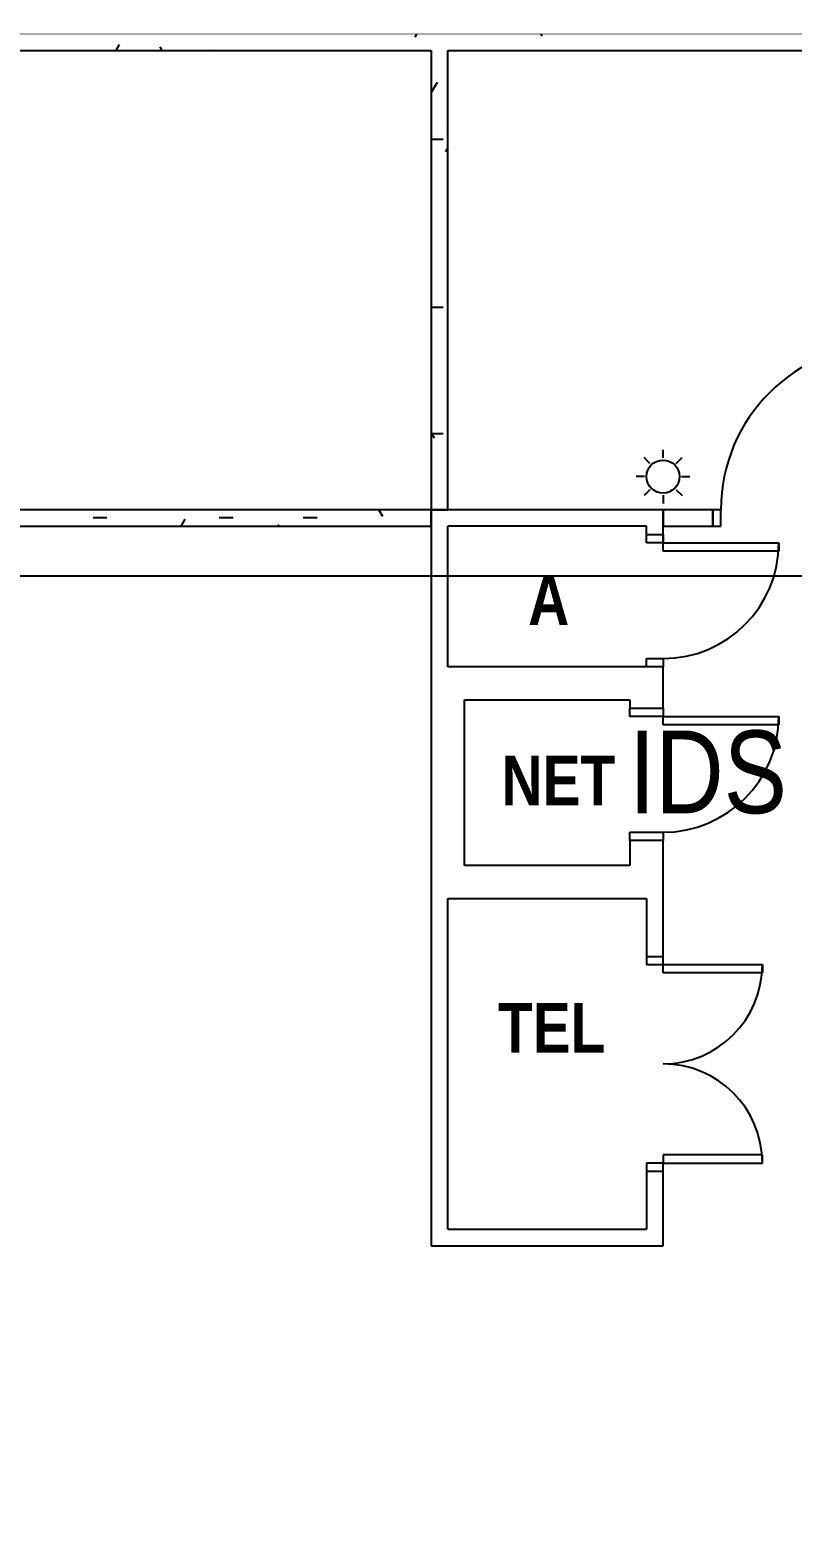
# Model space of a CAD drawing. Header units: millimetres. Extents: x -20146070 to 165023, y -3349561 to 35447.
# Drawn here: x 11811 to 16416, y -23375 to -14325 of the extents above; entities that cross this region are included whole.
import ezdxf
from ezdxf import colors
from ezdxf.entities.mleader import LeaderData, LeaderLine
from ezdxf.math import Vec2, Vec3

# ---------------------------------------------------------------- set-up
doc = ezdxf.new("R2010")
doc.units = ezdxf.units.MM
doc.header["$LTSCALE"] = 50
doc.linetypes.add('CONTINOUS', pattern=[0])
for name, color, linetype in [('BLK_2 - 1ST_2ND_STOREY_PLAN$0$0-1', 8, 'Continuous'), ('BLK_2 - 1ST_2ND_STOREY_PLAN$0$1599_DB_A_BLK2_HQ_R21- LINKVIEW_BLK2_1ST STOREY Toilet JOH$0$A-_DETA----_ED', 8, 'Continuous'), ('BLK_2 - 1ST_2ND_STOREY_PLAN$0$1599_DB_A_BLK2_HQ_R21- LINKVIEW_BLK2_1ST STOREY Toilet JOH$0$A-_DOOR----_E', 8, 'Continuous'), ('BLK_2 - 1ST_2ND_STOREY_PLAN$0$1599_DB_A_BLK2_HQ_R21- LINKVIEW_BLK2_1ST STOREY Toilet JOH$0$A-_DOOR----_E-1', 8, 'Continuous'), ('BLK_2 - 1ST_2ND_STOREY_PLAN$0$1599_DB_A_BLK2_HQ_R21- LINKVIEW_BLK2_1ST STOREY Toilet JOH$0$S-_COLN----_E', 8, 'Continuous'), ('BLK_2 - 1ST_2ND_STOREY_PLAN$0$A-_DOOR----_E', 8, 'Continuous'), ('BLK_2 - 1ST_2ND_STOREY_PLAN$0$A-_DOOR----_E-1', 8, 'Continuous'), ('BLK_2 - 1ST_2ND_STOREY_PLAN$0$A-_ROOMNAME_A', 7, 'Continuous'), ('BLK_2 - 1ST_2ND_STOREY_PLAN$0$A-_WALL----_E', 8, 'Continuous'), ('BLK_2 - 1ST_2ND_STOREY_PLAN$0$A-_WALL----_H-1', 8, 'Continuous'), ('BLK_2 - 1ST_2ND_STOREY_PLAN$0$A-_WALLPRTN_E-1', 8, 'Continuous'), ('M_FIREALAM-_E-', 10, 'Continuous'), ('NW_FM200', 1, 'Continuous'), ('NW_GRID LINE', 8, 'Continuous')]:
    doc.layers.add(name, color=color, linetype=linetype)
doc.styles.add('BLK_2 - 1ST_2ND_STOREY_PLAN$0$Arial Narrow_2', font='ARIALN.TTF', dxfattribs={"height": 500})
doc.styles.add('BLK_2 - 1ST_2ND_STOREY_PLAN$0$Arial Narrow_B_3', font='ARIALNB.TTF', dxfattribs={"height": 300})
doc.styles.add('RomanS', font='romans__.ttf', dxfattribs={"width": 0.75, "height": 40})
pattern_1 = [(0, (0, 0), (1016, 254), [83.82, -678.18, 83.82, -678.18, -4064]), (0, (0, 0), (1016, 254), [-1524, 83.82, -1440.18, 83.82, -678.18, -1778]), (0, (0, 0), (1016, 254), [-3810, 83.82, -424.18, 83.82, -1186.18]), (120, (381, 127), (-727.97045, 752.8818), [83.82, -678.18, 83.82, -678.18, -4064]), (120, (381, 127), (-727.97045, 752.8818), [-1524, 83.82, -1440.18, 83.82, -678.18, -1778]), (120, (381, 127), (-727.97045, 752.8818), [-3810, 83.82, -424.18, 83.82, -1186.18]), (240, (508, 635), (-288.02955, -1006.8818), [83.82, -678.18, 83.82, -678.18, -4064]), (240, (508, 635), (-288.02955, -1006.8818), [-1524, 83.82, -1440.18, 83.82, -678.18, -1778]), (240, (508, 635), (-288.02955, -1006.8818), [-3810, 83.82, -424.18, 83.82, -1186.18])]

# ---------------------------------------------------------------- blocks, each defined once
blk = doc.blocks.new('BLK_2 - 1ST_2ND_STOREY_PLAN$0$IDA - F - Single - Swing - 1100L X 2200H - B2-TD01-3240950-BLK 2 1ST STOREY PLAN')
at = {"layer": 'BLK_2 - 1ST_2ND_STOREY_PLAN$0$A-_DOOR----_E'}
for p, q in [((500, 1050), (450, 1050)), ((450, 1050), (450, 50)), ((500, 50), (500, 1050)), ((-500, 50), (-550, 50)), ((-550, 50), (-550, -50)), ((-500, -50), (-500, 50)), ((450, 50), (500, 50)), ((550, 50), (500, 50)), ((500, 50), (500, -50)), ((550, -50), (550, 50)), ((-550, -50), (-500, -50)), ((500, -50), (550, -50))]:
    blk.add_line(p, q, dxfattribs=at)
blk.add_arc((500, 50), 1000, 90, 180, dxfattribs=at)
blk = doc.blocks.new('BLK_2 - 1ST_2ND_STOREY_PLAN$0$1599_DB_A_BLK2_HQ_R21_rvt-1-BLK 2 1ST STOREY PLAN')
at = {"layer": 'BLK_2 - 1ST_2ND_STOREY_PLAN$0$A-_WALL----_H-1'}
h = blk.add_hatch(dxfattribs=at)
h.set_pattern_fill('FP_3', color=256, style=0, pattern_type=2)
h.set_pattern_definition(pattern_1)
h.paths.add_polyline_path([(-124379.3, -57177.4), (-124361.4, -57177.4), (-124361.4, -57077.4), (-130486.4, -57077.4), (-130486.4, -57177.4), (-125452.6, -57177.4)])
h = blk.add_hatch(dxfattribs=at)
h.set_pattern_fill('FP_3', color=256, style=0, pattern_type=2)
h.set_pattern_definition(pattern_1)
h.paths.add_polyline_path([(-127836.4, -59952.4), (-127836.4, -57177.4), (-127936.4, -57177.4), (-127936.4, -59952.4)])
h = blk.add_hatch(dxfattribs=at)
h.set_pattern_fill('FP_3', color=256, style=0, pattern_type=2)
h.set_pattern_definition(pattern_1)
h.paths.add_polyline_path([(-127936.4, -60052.4), (-127936.4, -59952.4), (-130786.4, -59952.4), (-130786.4, -60052.4), (-127946.6, -60052.4)])
h.paths.add_polyline_path([(-131892.2, -60052.4), (-131886.4, -60052.4), (-131886.4, -59952.4), (-135486.4, -59952.4), (-135486.4, -60052.4), (-134831, -60052.4)])
at = {"layer": 'BLK_2 - 1ST_2ND_STOREY_PLAN$0$A-_WALL----_E'}
for p, q in [((-127936.4, -59952.4), (-127836.4, -59952.4)), ((-127936.4, -59952.4), (-127936.4, -60002.4)), ((-127936.4, -60002.4), (-127936.4, -59952.4)), ((-126536.4, -59952.4), (-126536.4, -60002.4)), ((-126536.4, -60002.4), (-126536.4, -59952.4)), ((-127936.4, -60002.4), (-127936.4, -60052.4)), ((-127936.4, -60052.4), (-127936.4, -60002.4)), ((-126536.4, -60002.4), (-126536.4, -60052.4)), ((-126536.4, -60052.4), (-126536.4, -60002.4))]:
    blk.add_line(p, q, dxfattribs=at)
at = {"layer": 'BLK_2 - 1ST_2ND_STOREY_PLAN$0$A-_WALLPRTN_E-1'}
for p, q in [((-130586.4, -57177.4), (-127936.4, -57177.4)), ((-127936.4, -57177.4), (-127936.4, -59952.4)), ((-127836.4, -59952.4), (-127836.4, -57177.4)), ((-127836.4, -57177.4), (-124436.4, -57177.4)), ((-127936.4, -59952.4), (-130786.4, -59952.4)), ((-126536.4, -59952.4), (-127836.4, -59952.4)), ((-126236.4, -59952.4), (-126536.4, -59952.4)), ((-126236.4, -60052.4), (-126236.4, -59952.4)), ((-130786.4, -60052.4), (-127936.4, -60052.4)), ((-127936.4, -60052.4), (-127936.4, -60152.4)), ((-126536.4, -60052.4), (-126236.4, -60052.4)), ((-126536.4, -60152.4), (-126536.4, -60052.4))]:
    blk.add_line(p, q, dxfattribs=at)
at = {"layer": 'BLK_2 - 1ST_2ND_STOREY_PLAN$0$A-_DOOR----_E-1'}
blk.add_blockref('BLK_2 - 1ST_2ND_STOREY_PLAN$0$IDA - F - Single - Swing - 1100L X 2200H - B2-TD01-3240950-BLK 2 1ST STOREY PLAN', (-125686.4, -60002.4), dxfattribs=at)
blk = doc.blocks.new('BLK_2 - 1ST_2ND_STOREY_PLAN$0$1599_DB_A_BLK2_HQ_R21- LINKVIEW_BLK2_1ST STOREY Toilet JOH$0$IDA - F - Single - Swing - 800L X 2130H - B2-FTD03 - 2HR-3248095-LINKVIEW_BLK2_1ST STOREY')
at = {"layer": 'BLK_2 - 1ST_2ND_STOREY_PLAN$0$1599_DB_A_BLK2_HQ_R21- LINKVIEW_BLK2_1ST STOREY Toilet JOH$0$A-_DOOR----_E-1'}
for p, q in [((-400, 100), (-350, 100)), ((-350, 100), (-350, -100)), ((350, 100), (400, 100)), ((350, -100), (350, 100)), ((-350, -100), (-400, -100)), ((300, -100), (350, -100)), ((300, -800), (300, -100)), ((350, -100), (350, -800)), ((400, -100), (350, -100)), ((350, -800), (300, -800))]:
    blk.add_line(p, q, dxfattribs=at)
blk.add_arc((350, -100), 700, 180, 270, dxfattribs=at)
blk = doc.blocks.new('BLK_2 - 1ST_2ND_STOREY_PLAN$0$1599_DB_A_BLK2_HQ_R21- LINKVIEW_BLK2_1ST STOREY Toilet JOH$0$IDA - F - Single - Swing - 1100L X 2200H - B2-TD01-3240950-LINKVIEW_BLK2_1ST STOREY')
at = {"layer": 'BLK_2 - 1ST_2ND_STOREY_PLAN$0$1599_DB_A_BLK2_HQ_R21- LINKVIEW_BLK2_1ST STOREY Toilet JOH$0$A-_DOOR----_E'}
for p, q in [((500, 1050), (450, 1050)), ((450, 1050), (450, 50)), ((500, 50), (500, 1050)), ((-500, 50), (-550, 50)), ((-500, -50), (-500, 50)), ((450, 50), (500, 50)), ((550, 50), (500, 50)), ((500, 50), (500, -50)), ((-550, -50), (-500, -50)), ((500, -50), (550, -50))]:
    blk.add_line(p, q, dxfattribs=at)
blk.add_arc((500, 50), 1000, 90, 180, dxfattribs=at)
blk = doc.blocks.new('BLK_2 - 1ST_2ND_STOREY_PLAN$0$1599_DB_A_BLK2_HQ_R21- LINKVIEW_BLK2_1ST STOREY Toilet JOH$0$IDA - Strobe Light - IDA - Strobe Light-3509615-LINKVIEW_BLK2_1ST STOREY')
at = {"layer": 'BLK_2 - 1ST_2ND_STOREY_PLAN$0$1599_DB_A_BLK2_HQ_R21- LINKVIEW_BLK2_1ST STOREY Toilet JOH$0$A-_DETA----_ED'}
for p, q in [((0, 312.5), (0, 362.5)), ((-79.5, 279.5), (-114.9, 314.9)), ((79.5, 279.5), (114.9, 314.9)), ((-112.5, 200), (-162.5, 200)), ((112.5, 200), (162.5, 200)), ((-79.5, 120.5), (-114.9, 85.1)), ((79.5, 120.5), (114.9, 85.1)), ((0, 87.5), (0, 37.5))]:
    blk.add_line(p, q, dxfattribs=at)
blk.add_circle((0, 200), 100, dxfattribs=at)
blk = doc.blocks.new('BLK_2 - 1ST_2ND_STOREY_PLAN$0$1599_DB_A_BLK2_HQ_R21- LINKVIEW_BLK2_1ST STOREY Toilet JOH')
at = {"layer": 'BLK_2 - 1ST_2ND_STOREY_PLAN$0$1599_DB_A_BLK2_HQ_R21- LINKVIEW_BLK2_1ST STOREY Toilet JOH$0$S-_COLN----_E'}
h = blk.add_hatch(dxfattribs=at)
h.set_pattern_fill('FP_2', color=256, style=0, pattern_type=2)
h.set_pattern_definition([(0, (0, 0), (1016, 254), [83.82, -678.18, 83.82, -678.18, -4064]), (0, (0, 0), (1016, 254), [-1524, 83.82, -1440.18, 83.82, -678.18, -1778]), (0, (0, 0), (1016, 254), [-3810, 83.82, -424.18, 83.82, -1186.18]), (120, (381, 127), (-727.9705, 752.8818), [83.82, -678.18, 83.82, -678.18, -4064]), (120, (381, 127), (-727.9705, 752.8818), [-1524, 83.82, -1440.18, 83.82, -678.18, -1778]), (120, (381, 127), (-727.9705, 752.8818), [-3810, 83.82, -424.18, 83.82, -1186.18]), (240, (508, 635), (-288.0295, -1006.8818), [83.82, -678.18, 83.82, -678.18, -4064]), (240, (508, 635), (-288.0295, -1006.8818), [-1524, 83.82, -1440.18, 83.82, -678.18, -1778]), (240, (508, 635), (-288.0295, -1006.8818), [-3810, 83.82, -424.18, 83.82, -1186.18])])
h.paths.add_polyline_path([(5070.7, -17324.7), (5070.7, -17224.7), (4770.7, -17224.7), (4770.7, -17324.7)], flags=0)
at = {"layer": 'BLK_2 - 1ST_2ND_STOREY_PLAN$0$1599_DB_A_BLK2_HQ_R21- LINKVIEW_BLK2_1ST STOREY Toilet JOH$0$A-_DOOR----_E-1'}
for p, q in [((4670.7, -17424.7), (4670.7, -17374.7)), ((4770.7, -17374.7), (4770.7, -17424.7)), ((4770.7, -17424.7), (4670.7, -17424.7)), ((4770.7, -17474.7), (4770.7, -17424.7)), ((4770.7, -17424.7), (5470.7, -17424.7)), ((5470.7, -17424.7), (5470.7, -17474.7)), ((5470.7, -17474.7), (4770.7, -17474.7)), ((4670.7, -18124.7), (4770.7, -18124.7)), ((4670.7, -18174.7), (4670.7, -18124.7)), ((4770.7, -18124.7), (4770.7, -18174.7)), ((4670.7, -19924.7), (4670.7, -19974.7)), ((4670.7, -19974.7), (4770.7, -19974.7)), ((4770.7, -19974.7), (4770.7, -19924.7)), ((4770.7, -20024.7), (4770.7, -19974.7)), ((4770.7, -19974.7), (5370.7, -19974.7)), ((5370.7, -19974.7), (5370.7, -20024.7)), ((5370.7, -20024.7), (4770.7, -20024.7)), ((4770.7, -21174.7), (4670.7, -21174.7)), ((4670.7, -21174.7), (4670.7, -21224.7)), ((5370.7, -21124.7), (4770.7, -21124.7)), ((4770.7, -21124.7), (4770.7, -21174.7)), ((4770.7, -21174.7), (5370.7, -21174.7)), ((4770.7, -21224.7), (4770.7, -21174.7)), ((5370.7, -21174.7), (5370.7, -21124.7))]:
    blk.add_line(p, q, dxfattribs=at)
for centre, radius, start, end in [((4770.7, -17424.7), 700, 270, 0), ((4770.7, -19974.7), 600, 270, 0), ((4770.7, -21174.7), 600, 0, 90)]:
    blk.add_arc(centre, radius, start, end, dxfattribs=at)
at = {"layer": 'BLK_2 - 1ST_2ND_STOREY_PLAN$0$1599_DB_A_BLK2_HQ_R21- LINKVIEW_BLK2_1ST STOREY Toilet JOH$0$S-_COLN----_E'}
for p, q in [((5070.7, -17224.7), (3370.7, -17224.7)), ((3370.7, -17224.7), (3370.7, -21674.7)), ((5070.7, -17324.7), (5070.7, -17224.7)), ((3470.7, -18174.7), (3470.7, -17324.7)), ((4670.7, -17324.7), (3470.7, -17324.7)), ((4670.7, -17424.7), (4670.7, -17324.7)), ((4770.7, -17424.7), (4770.7, -17324.7)), ((4770.7, -17324.7), (5070.7, -17324.7)), ((4770.7, -18174.7), (3470.7, -18174.7)), ((4770.7, -18424.7), (4770.7, -18174.7)), ((3570.7, -18374.7), (4570.7, -18374.7)), ((3570.7, -19374.7), (3570.7, -18374.7)), ((4570.7, -18374.7), (4570.7, -18424.7)), ((4570.7, -18424.7), (4770.7, -18424.7)), ((4570.7, -19224.7), (4570.7, -19374.7)), ((4770.7, -19224.7), (4570.7, -19224.7)), ((4770.7, -19924.7), (4770.7, -19224.7)), ((4570.7, -19374.7), (3570.7, -19374.7)), ((3470.7, -19574.7), (4670.7, -19574.7)), ((3470.7, -21574.7), (3470.7, -19574.7)), ((4670.7, -19574.7), (4670.7, -19924.7)), ((4670.7, -19924.7), (4770.7, -19924.7)), ((4670.7, -21224.7), (4670.7, -21574.7)), ((4770.7, -21224.7), (4670.7, -21224.7)), ((4770.7, -21674.7), (4770.7, -21224.7)), ((3470.7, -21574.7), (4670.7, -21574.7)), ((3370.7, -21674.7), (4770.7, -21674.7))]:
    blk.add_line(p, q, dxfattribs=at)
blk.add_lwpolyline([(4670.7, -17374.7), (4770.7, -17374.7)], dxfattribs=at)
for name, p in [('BLK_2 - 1ST_2ND_STOREY_PLAN$0$1599_DB_A_BLK2_HQ_R21- LINKVIEW_BLK2_1ST STOREY Toilet JOH$0$IDA - F - Single - Swing - 1100L X 2200H - B2-TD01-3240950-LINKVIEW_BLK2_1ST STOREY', (5620.7, -17274.7)), ('BLK_2 - 1ST_2ND_STOREY_PLAN$0$1599_DB_A_BLK2_HQ_R21- LINKVIEW_BLK2_1ST STOREY Toilet JOH$0$IDA - Strobe Light - IDA - Strobe Light-3509615-LINKVIEW_BLK2_1ST STOREY', (4770.7, -17224.7))]:
    blk.add_blockref(name, p, dxfattribs=at)
at = {"layer": 'BLK_2 - 1ST_2ND_STOREY_PLAN$0$1599_DB_A_BLK2_HQ_R21- LINKVIEW_BLK2_1ST STOREY Toilet JOH$0$S-_COLN----_E', "rotation": 90}
blk.add_blockref('BLK_2 - 1ST_2ND_STOREY_PLAN$0$1599_DB_A_BLK2_HQ_R21- LINKVIEW_BLK2_1ST STOREY Toilet JOH$0$IDA - F - Single - Swing - 800L X 2130H - B2-FTD03 - 2HR-3248095-LINKVIEW_BLK2_1ST STOREY', (4670.7, -18824.7), dxfattribs=at)
blk = doc.blocks.new('BLK_2 - 1ST_2ND_STOREY_PLAN')
blk.add_blockref('BLK_2 - 1ST_2ND_STOREY_PLAN$0$1599_DB_A_BLK2_HQ_R21- LINKVIEW_BLK2_1ST STOREY Toilet JOH', (-131307.1, -42727.7))
at = {"layer": 'BLK_2 - 1ST_2ND_STOREY_PLAN$0$0-1'}
blk.add_blockref('BLK_2 - 1ST_2ND_STOREY_PLAN$0$1599_DB_A_BLK2_HQ_R21_rvt-1-BLK 2 1ST STOREY PLAN', (0, 0), dxfattribs=at)
at = {"layer": 'BLK_2 - 1ST_2ND_STOREY_PLAN$0$A-_ROOMNAME_A', "attachment_point": 1}
for s, insert, char_height, width, style in [('\\fArial Narrow|b1|i0|c0|p34|;A', (-127351.5, -60348.7), 300, 320.675, 'BLK_2 - 1ST_2ND_STOREY_PLAN$0$Arial Narrow_B_3'), ('\\fArial Narrow|b1|i0|c0|p34|;A', (-127351.5, -60348.7), 300, 320.675, 'BLK_2 - 1ST_2ND_STOREY_PLAN$0$Arial Narrow_B_3'), ('IDS', (-126742.4, -61287.3), 500, 1843.881, 'BLK_2 - 1ST_2ND_STOREY_PLAN$0$Arial Narrow_2'), ('NET', (-127512.1, -61439.9), 300, 901.898, 'BLK_2 - 1ST_2ND_STOREY_PLAN$0$Arial Narrow_B_3'), ('NET', (-127512.1, -61439.9), 300, 901.898, 'BLK_2 - 1ST_2ND_STOREY_PLAN$0$Arial Narrow_B_3'), ('TEL', (-127533.6, -62934.9), 300, 861.814, 'BLK_2 - 1ST_2ND_STOREY_PLAN$0$Arial Narrow_B_3'), ('TEL', (-127533.6, -62934.9), 300, 861.814, 'BLK_2 - 1ST_2ND_STOREY_PLAN$0$Arial Narrow_B_3')]:
    blk.add_mtext(s, dxfattribs=dict(at, insert=insert, char_height=char_height, width=width, style=style))
blk = doc.blocks.new('SMOKE')
at = {"color": 7, "linetype": 'CONTINOUS'}
ml = blk.add_multileader_mtext('Standard', dxfattribs=at)
ml.set_content('{\\fArial|b0|i0|c0|p34;S}', color=7, style='RomanS')
ml.set_leader_properties(color=10)
ml.build(insert=Vec2(0, 0))
ml.multileader.update_dxf_attribs({"dogleg_length": 3.34, "arrow_head_size": 171.1, "scale": 50})
ctx = ml.context
ctx.base_point, ctx.scale, ctx.char_height, ctx.arrow_head_size, ctx.landing_gap_size, ctx.plane_origin = Vec3(10040458.9, 1663039.1), 50, 256.669, 171.1, 171.1, Vec3(10036247.2, 1658323.4)
notes = []
notes.append((ctx, [(0, (0, 0, 0), (0, 0), (1, 0), 1, [])]))
ctx.mtext.insert, ctx.mtext.flow_direction = Vec3(10040630, 1663169.6), 5
for ctx, leaders in notes:
    for number, flags, end, landing, length, lines in leaders:
        leader = LeaderData()
        leader.index, (leader.has_last_leader_line, leader.has_dogleg_vector, leader.attachment_direction) = number, flags
        leader.last_leader_point, leader.dogleg_vector, leader.dogleg_length = Vec3(end), Vec3(landing), length
        for number, points, colour, breaks in lines:
            line = LeaderLine()
            line.index, line.vertices, line.color, line.breaks = number, Vec3.list(points), colors.encode_raw_color(colour), breaks
            leader.lines.append(line)
        ctx.leaders.append(leader)

msp = doc.modelspace()

# ---------------------------------------------------------------- linework, layer by layer
at = {"layer": 'NW_FM200', "color": 2, "const_width": 5}
msp.add_lwpolyline([(11686.5, -6424.7), (17811.5, -6424.7), (17811.5, -14349.7), (11686.5, -14349.7)], close=True, dxfattribs=at)
at = {"layer": 'NW_GRID LINE'}
msp.add_line((-4794.8, -17624.7), (44738, -17624.7), dxfattribs=at)

# ---------------------------------------------------------------- block references
at = {"layer": 'M_FIREALAM-_E-', "xscale": 1.28, "yscale": 1.28, "zscale": 1.28}
for p in [(-12837356.5, -2137100.4), (-12837356.5, -2141062.9)]:
    msp.add_blockref('SMOKE', p, dxfattribs=at)
at = {"layer": 'NW_GRID LINE'}
msp.add_blockref('BLK_2 - 1ST_2ND_STOREY_PLAN', (142172.9, 42727.7), dxfattribs=at)

doc.saveas('drawing.dxf')
